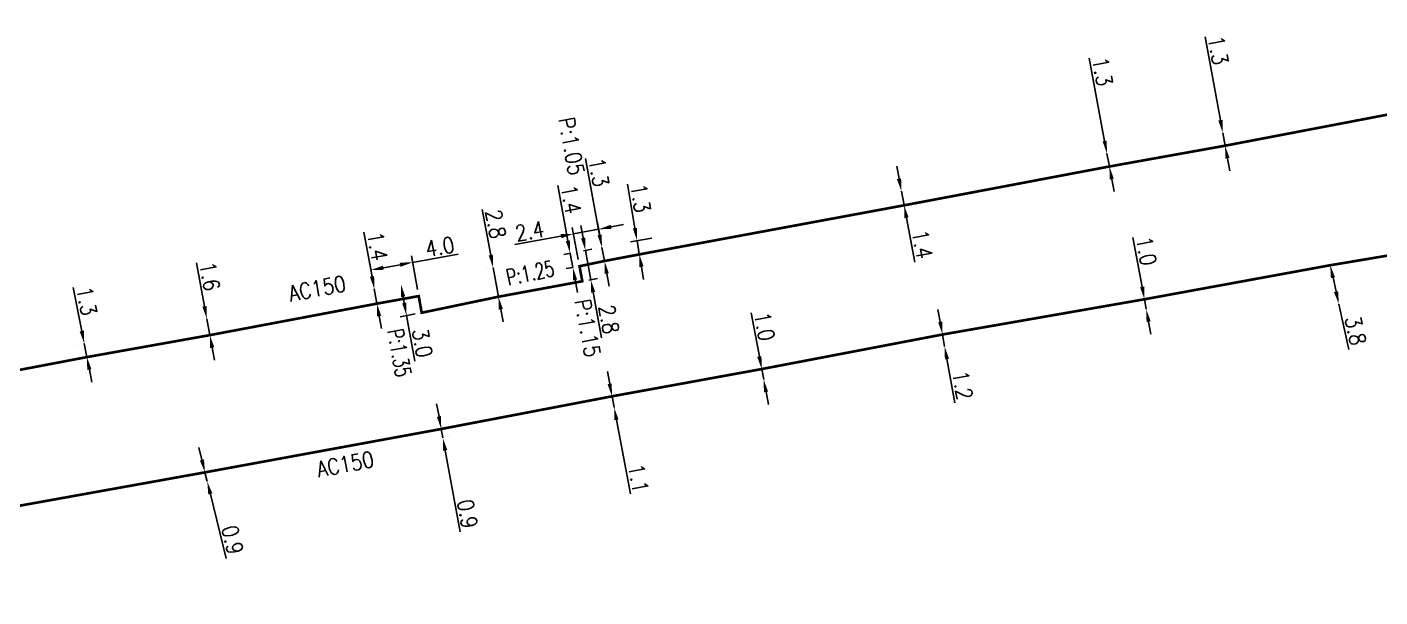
# Model space of a CAD drawing. Header units: millimetres. Extents: x 150998 to 151977, y 126997 to 128005.
# Drawn here: x 151164.1 to 151291.6, y 127802.6 to 127856.4 of the extents above; entities that cross this region are included whole.
import ezdxf

# ---------------------------------------------------------------- set-up
doc = ezdxf.new("R2010")
doc.units = ezdxf.units.MM
doc.header["$PDMODE"] = 34
doc.linetypes.add('L_100_AP', pattern=[14, 10, -1.5, 1, -1.5])
doc.layers.get('DEFPOINTS').update_dxf_attribs({"linetype": 'CONTINUOUS'})
doc.layers.add('L_140', color=3, linetype='CONTINUOUS')
doc.styles.get("Standard").update_dxf_attribs({"font": 'romans.shx', "width": 0.85})
doc.dimstyles.get("Standard").update_dxf_attribs({"dimtxt": 1.5, "dimasz": 1.2, "dimexe": 0.625, "dimexo": 0.625, "dimgap": 0.25, "dimtad": 1, "dimdec": 1, "dimzin": 0, "dimdsep": 46, "dimtxsty": 'Standard', "dimcen": -0.5, "dimadec": 0, "dimazin": 0, "dimtfac": 1, "dimtdec": 1, "dimtmove": 0, "dimatfit": 3, "dimfxl": 0, "dimtolj": 1, "dimtzin": 0, "dimarcsym": 0})

# ---------------------------------------------------------------- blocks, each defined once
blk = doc.blocks.new('*D131')
at = {"layer": 'DEFPOINTS', "color": 0, "linetype": 'Continuous', "transparency": 16777216}
for p in [(151169.54, 127826.51), (151169.54, 127826.51), (151169.79, 127825.24)]:
    blk.add_point(p, dxfattribs=at)
at = {"layer": 'L_140', "color": 0, "linetype": 'Continuous', "lineweight": -2, "transparency": 16777216}
for p, q in [((151169.31, 127827.69), (151168.5, 127831.8)), ((151168.92, 127826.39), (151168.92, 127826.39)), ((151169.79, 127825.24), (151169.54, 127826.51)), ((151169.17, 127825.12), (151169.17, 127825.12)), ((151170.02, 127824.06), (151170.25, 127822.88))]:
    blk.add_line(p, q, dxfattribs=at)
at = {"layer": 'L_140', "color": 0, "linetype": 'Continuous', "transparency": 16777216}
for points in [[(151169.5, 127827.73), (151169.11, 127827.65), (151169.54, 127826.51)], [(151170.21, 127824.1), (151169.82, 127824.02), (151169.79, 127825.24)]]:
    blk.add_solid(points, dxfattribs=at)
at = {"layer": 'L_140', "color": 0, "linetype": 'Continuous', "transparency": 16777216, "insert": (151169.77, 127830.53), "char_height": 1.5, "attachment_point": 5, "rotation": 281.0453}
blk.add_mtext('\\A1;1.3', dxfattribs=at)
blk = doc.blocks.new('*D132')
at = {"layer": 'DEFPOINTS', "color": 0, "linetype": 'Continuous', "transparency": 16777216}
for p in [(151181.09, 127828.84), (151181.09, 127828.84), (151181.37, 127827.31)]:
    blk.add_point(p, dxfattribs=at)
at = {"layer": 'L_140', "color": 0, "linetype": 'Continuous', "lineweight": -2, "transparency": 16777216}
for p, q in [((151180.87, 127830.01), (151180.1, 127834.13)), ((151181.37, 127827.31), (151181.09, 127828.84)), ((151181.6, 127826.13), (151181.82, 127824.95))]:
    blk.add_line(p, q, dxfattribs=at)
at = {"layer": 'L_140', "color": 0, "linetype": 'Continuous', "transparency": 16777216}
for points in [[(151181.07, 127830.05), (151180.67, 127829.98), (151181.09, 127828.84)], [(151181.79, 127826.17), (151181.4, 127826.1), (151181.37, 127827.31)]]:
    blk.add_solid(points, dxfattribs=at)
at = {"layer": 'L_140', "color": 0, "linetype": 'Continuous', "transparency": 16777216, "insert": (151181.36, 127832.85), "char_height": 1.5, "attachment_point": 5, "rotation": 280.5805}
blk.add_mtext('\\A1;1.6', dxfattribs=at)
blk = doc.blocks.new('*D133')
at = {"layer": 'DEFPOINTS', "color": 0, "linetype": 'Continuous', "transparency": 16777216}
for p in [(151196.86, 127831.66), (151196.86, 127831.66), (151197.11, 127830.28)]:
    blk.add_point(p, dxfattribs=at)
at = {"layer": 'L_140', "color": 0, "linetype": 'Continuous', "lineweight": -2, "transparency": 16777216}
for p, q in [((151196.65, 127832.84), (151195.89, 127837.02)), ((151197.11, 127830.28), (151196.86, 127831.66)), ((151197.32, 127829.1), (151197.54, 127827.92))]:
    blk.add_line(p, q, dxfattribs=at)
at = {"layer": 'L_140', "color": 0, "linetype": 'Continuous', "transparency": 16777216}
for points in [[(151196.85, 127832.88), (151196.45, 127832.81), (151196.86, 127831.66)], [(151197.52, 127829.14), (151197.13, 127829.07), (151197.11, 127830.28)]]:
    blk.add_solid(points, dxfattribs=at)
at = {"layer": 'L_140', "color": 0, "linetype": 'Continuous', "transparency": 16777216, "insert": (151197.15, 127835.7), "char_height": 1.5, "attachment_point": 5, "rotation": 280.2391}
blk.add_mtext('\\A1;1.4', dxfattribs=at)
blk = doc.blocks.new('*D134')
at = {"layer": 'DEFPOINTS', "color": 0, "linetype": 'Continuous', "transparency": 16777216}
for p in [(151196.54, 127833.45), (151196.86, 127831.66), (151201.05, 127830.99)]:
    blk.add_point(p, dxfattribs=at)
at = {"layer": 'L_140', "color": 0, "linetype": 'Continuous', "lineweight": -2, "transparency": 16777216}
for p, q in [((151200.94, 127831.61), (151200.36, 127834.78)), ((151200.47, 127834.17), (151204.78, 127834.94)), ((151196.75, 127832.28), (151196.43, 127834.07)), ((151197.72, 127833.67), (151199.29, 127833.95))]:
    blk.add_line(p, q, dxfattribs=at)
at = {"layer": 'L_140', "color": 0, "linetype": 'Continuous', "transparency": 16777216}
for points in [[(151197.68, 127833.86), (151197.76, 127833.47), (151196.54, 127833.45)], [(151199.26, 127834.15), (151199.33, 127833.75), (151200.47, 127834.17)]]:
    blk.add_solid(points, dxfattribs=at)
at = {"layer": 'L_140', "color": 0, "linetype": 'Continuous', "transparency": 16777216, "insert": (151203.04, 127835.64), "char_height": 1.5, "attachment_point": 5, "rotation": 10.2391}
blk.add_mtext('\\A1;4.0', dxfattribs=at)
blk = doc.blocks.new('*D135')
at = {"layer": 'DEFPOINTS', "color": 0, "linetype": 'Continuous', "transparency": 16777216}
for p in [(151199.37, 127832.11), (151199.37, 127832.11), (151201.33, 127829.42)]:
    blk.add_point(p, dxfattribs=at)
at = {"layer": 'L_140', "color": 0, "linetype": 'Continuous', "lineweight": -2, "transparency": 16777216}
for p, q in [((151199.58, 127830.93), (151199.69, 127830.34)), ((151200.72, 127829.31), (151199.29, 127829.05)), ((151199.9, 127829.16), (151200.68, 127824.84))]:
    blk.add_line(p, q, dxfattribs=at)
at = {"layer": 'L_140', "color": 0, "linetype": 'Continuous', "transparency": 16777216}
for points in [[(151199.78, 127830.97), (151199.39, 127830.9), (151199.37, 127832.11)], [(151199.89, 127830.38), (151199.49, 127830.31), (151199.9, 127829.16)]]:
    blk.add_solid(points, dxfattribs=at)
at = {"layer": 'L_140', "color": 0, "linetype": 'Continuous', "transparency": 16777216, "insert": (151201.39, 127826.57), "char_height": 1.5, "attachment_point": 5, "rotation": 280.2391}
blk.add_mtext('\\A1;3.0', dxfattribs=at)
blk = doc.blocks.new('*D148')
at = {"layer": 'DEFPOINTS', "color": 0, "linetype": 'Continuous', "transparency": 16777216}
for p in [(151180.91, 127814.37), (151181.13, 127813.5), (151181.13, 127813.5)]:
    blk.add_point(p, dxfattribs=at)
at = {"layer": 'L_140', "color": 0, "linetype": 'Continuous', "lineweight": -2, "transparency": 16777216}
for p, q in [((151180.63, 127815.54), (151180.34, 127816.7)), ((151180.91, 127814.37), (151181.13, 127813.5)), ((151181.42, 127812.33), (151182.92, 127806.26))]:
    blk.add_line(p, q, dxfattribs=at)
at = {"layer": 'L_140', "color": 0, "linetype": 'Continuous', "transparency": 16777216}
for points in [[(151180.82, 127815.59), (151180.43, 127815.49), (151180.91, 127814.37)], [(151181.61, 127812.38), (151181.22, 127812.29), (151181.13, 127813.5)]]:
    blk.add_solid(points, dxfattribs=at)
at = {"layer": 'L_140', "color": 0, "linetype": 'Continuous', "transparency": 16777216, "insert": (151183.51, 127808.01), "char_height": 1.5, "attachment_point": 5, "rotation": 283.8468}
blk.add_mtext('\\A1;0.9', dxfattribs=at)
blk = doc.blocks.new('*D149')
at = {"layer": 'DEFPOINTS', "color": 0, "linetype": 'Continuous', "transparency": 16777216}
for p in [(151203.17, 127818.46), (151203.32, 127817.62), (151203.32, 127817.62)]:
    blk.add_point(p, dxfattribs=at)
at = {"layer": 'L_140', "color": 0, "linetype": 'Continuous', "lineweight": -2, "transparency": 16777216}
for p, q in [((151202.96, 127819.64), (151202.74, 127820.82)), ((151203.17, 127818.46), (151203.32, 127817.62)), ((151203.79, 127818.57), (151203.79, 127818.57)), ((151203.94, 127817.74), (151203.94, 127817.74)), ((151203.54, 127816.44), (151204.94, 127808.75))]:
    blk.add_line(p, q, dxfattribs=at)
at = {"layer": 'L_140', "color": 0, "linetype": 'Continuous', "transparency": 16777216}
for points in [[(151203.15, 127819.68), (151202.76, 127819.6), (151203.17, 127818.46)], [(151203.74, 127816.48), (151203.34, 127816.41), (151203.32, 127817.62)]]:
    blk.add_solid(points, dxfattribs=at)
at = {"layer": 'L_140', "color": 0, "linetype": 'Continuous', "transparency": 16777216, "insert": (151205.64, 127810.46), "char_height": 1.5, "attachment_point": 5, "rotation": 280.3128}
blk.add_mtext('\\A1;0.9', dxfattribs=at)
blk = doc.blocks.new('*D164')
at = {"layer": 'DEFPOINTS', "color": 0, "linetype": 'Continuous', "transparency": 16777216}
for p in [(151208.05, 127833.68), (151208.05, 127833.68), (151208.56, 127830.93)]:
    blk.add_point(p, dxfattribs=at)
at = {"layer": 'L_140', "color": 0, "linetype": 'Continuous', "lineweight": -2, "transparency": 16777216}
for p, q in [((151207.84, 127834.86), (151207.04, 127839.16)), ((151207.44, 127833.57), (151207.44, 127833.57)), ((151208.56, 127830.93), (151208.05, 127833.68)), ((151207.95, 127830.82), (151207.95, 127830.82)), ((151208.78, 127829.75), (151209, 127828.57))]:
    blk.add_line(p, q, dxfattribs=at)
at = {"layer": 'L_140', "color": 0, "linetype": 'Continuous', "transparency": 16777216}
for points in [[(151208.03, 127834.9), (151207.64, 127834.83), (151208.05, 127833.68)], [(151208.98, 127829.78), (151208.58, 127829.71), (151208.56, 127830.93)]]:
    blk.add_solid(points, dxfattribs=at)
at = {"layer": 'L_140', "color": 0, "linetype": 'Continuous', "transparency": 16777216, "insert": (151208.31, 127837.78), "char_height": 1.5, "attachment_point": 5, "rotation": 280.4531}
blk.add_mtext('\\A1;2.8', dxfattribs=at)
blk = doc.blocks.new('*D165')
at = {"layer": 'DEFPOINTS', "color": 0, "linetype": 'Continuous', "transparency": 16777216}
for p in [(151219.26, 127821.54), (151219.44, 127820.5), (151219.46, 127820.5)]:
    blk.add_point(p, dxfattribs=at)
at = {"layer": 'L_140', "color": 0, "linetype": 'Continuous', "lineweight": -2, "transparency": 16777216}
for p, q in [((151219.04, 127822.71), (151218.82, 127823.89)), ((151219.26, 127821.54), (151219.46, 127820.5)), ((151220.06, 127820.62), (151220.07, 127820.62)), ((151219.68, 127819.32), (151221, 127812.34))]:
    blk.add_line(p, q, dxfattribs=at)
at = {"layer": 'L_140', "color": 0, "linetype": 'Continuous', "transparency": 16777216}
for points in [[(151219.23, 127822.75), (151218.84, 127822.68), (151219.26, 127821.54)], [(151219.87, 127819.36), (151219.48, 127819.29), (151219.46, 127820.5)]]:
    blk.add_solid(points, dxfattribs=at)
at = {"layer": 'L_140', "color": 0, "linetype": 'Continuous', "transparency": 16777216, "insert": (151221.74, 127813.81), "char_height": 1.5, "attachment_point": 5, "rotation": 280.6884}
blk.add_mtext('\\A1;1.1', dxfattribs=at)
blk = doc.blocks.new('*D166')
at = {"layer": 'DEFPOINTS', "color": 0, "linetype": 'Continuous', "transparency": 16777216}
for p in [(151233.36, 127824.11), (151233.55, 127823.13), (151233.55, 127823.13)]:
    blk.add_point(p, dxfattribs=at)
at = {"layer": 'L_140', "color": 0, "linetype": 'Continuous', "lineweight": -2, "transparency": 16777216}
for p, q in [((151233.14, 127825.29), (151232.37, 127829.41)), ((151233.55, 127823.13), (151233.36, 127824.11)), ((151233.77, 127821.95), (151233.99, 127820.77))]:
    blk.add_line(p, q, dxfattribs=at)
at = {"layer": 'L_140', "color": 0, "linetype": 'Continuous', "transparency": 16777216}
for points in [[(151233.34, 127825.33), (151232.94, 127825.26), (151233.36, 127824.11)], [(151233.96, 127821.99), (151233.57, 127821.92), (151233.55, 127823.13)]]:
    blk.add_solid(points, dxfattribs=at)
at = {"layer": 'L_140', "color": 0, "linetype": 'Continuous', "transparency": 16777216, "insert": (151233.63, 127828.13), "char_height": 1.5, "attachment_point": 5, "rotation": 280.5901}
blk.add_mtext('\\A1;1.0', dxfattribs=at)
blk = doc.blocks.new('*D167')
at = {"layer": 'DEFPOINTS', "color": 0, "linetype": 'Continuous', "transparency": 16777216}
for p in [(151250.4, 127827.37), (151250.6, 127826.24), (151250.6, 127826.24)]:
    blk.add_point(p, dxfattribs=at)
at = {"layer": 'L_140', "color": 0, "linetype": 'Continuous', "lineweight": -2, "transparency": 16777216}
for p, q in [((151250.18, 127828.55), (151249.97, 127829.73)), ((151250.4, 127827.37), (151250.6, 127826.24)), ((151249.99, 127826.13), (151249.99, 127826.13)), ((151250.82, 127825.06), (151251.57, 127820.94))]:
    blk.add_line(p, q, dxfattribs=at)
at = {"layer": 'L_140', "color": 0, "linetype": 'Continuous', "transparency": 16777216}
for points in [[(151250.38, 127828.59), (151249.99, 127828.51), (151250.4, 127827.37)], [(151251.02, 127825.09), (151250.62, 127825.02), (151250.6, 127826.24)]]:
    blk.add_solid(points, dxfattribs=at)
at = {"layer": 'L_140', "color": 0, "linetype": 'Continuous', "transparency": 16777216, "insert": (151252.29, 127822.59), "char_height": 1.5, "attachment_point": 5, "rotation": 280.3494}
blk.add_mtext('\\A1;1.2', dxfattribs=at)
blk = doc.blocks.new('*D168')
at = {"layer": 'DEFPOINTS', "color": 0, "linetype": 'Continuous', "transparency": 16777216}
for p in [(151269.42, 127830.69), (151269.6, 127829.75), (151269.6, 127829.75)]:
    blk.add_point(p, dxfattribs=at)
at = {"layer": 'L_140', "color": 0, "linetype": 'Continuous', "lineweight": -2, "transparency": 16777216}
for p, q in [((151269.2, 127831.87), (151268.34, 127836.52)), ((151269.6, 127829.75), (151269.42, 127830.69)), ((151269.81, 127828.57), (151270.03, 127827.39))]:
    blk.add_line(p, q, dxfattribs=at)
at = {"layer": 'L_140', "color": 0, "linetype": 'Continuous', "transparency": 16777216}
for points in [[(151269.4, 127831.9), (151269.01, 127831.83), (151269.42, 127830.69)], [(151270.01, 127828.61), (151269.62, 127828.54), (151269.6, 127829.75)]]:
    blk.add_solid(points, dxfattribs=at)
at = {"layer": 'L_140', "color": 0, "linetype": 'Continuous', "transparency": 16777216, "insert": (151269.6, 127835.24), "char_height": 1.5, "attachment_point": 5, "rotation": 280.4939}
blk.add_mtext('\\A1;1.0', dxfattribs=at)
blk = doc.blocks.new('*D169')
at = {"layer": 'DEFPOINTS', "color": 0, "linetype": 'Continuous', "transparency": 16777216}
for p in [(151286.93, 127833.9), (151287.74, 127830.24), (151287.74, 127830.24)]:
    blk.add_point(p, dxfattribs=at)
at = {"layer": 'L_140', "color": 0, "linetype": 'Continuous', "lineweight": -2, "transparency": 16777216}
for p, q in [((151287.19, 127832.73), (151287.48, 127831.41)), ((151287.74, 127830.24), (151288.68, 127825.97))]:
    blk.add_line(p, q, dxfattribs=at)
at = {"layer": 'L_140', "color": 0, "linetype": 'Continuous', "transparency": 16777216}
for points in [[(151287.38, 127832.77), (151286.99, 127832.68), (151286.93, 127833.9)], [(151287.67, 127831.45), (151287.28, 127831.36), (151287.74, 127830.24)]]:
    blk.add_solid(points, dxfattribs=at)
at = {"layer": 'L_140', "color": 0, "linetype": 'Continuous', "transparency": 16777216, "insert": (151289.31, 127827.73), "char_height": 1.5, "attachment_point": 5, "rotation": 282.4601}
blk.add_mtext('\\A1;3.8', dxfattribs=at)
blk = doc.blocks.new('*D172')
at = {"layer": 'DEFPOINTS', "color": 0, "linetype": 'Continuous', "transparency": 16777216}
for p in [(151217.99, 127837.29), (151218.31, 127835.57), (151216.2, 127833.81)]:
    blk.add_point(p, dxfattribs=at)
at = {"layer": 'L_140', "color": 0, "linetype": 'Continuous', "lineweight": -2, "transparency": 16777216}
for p, q in [((151216.08, 127834.43), (151215.52, 127837.47)), ((151217.99, 127837.29), (151215.63, 127836.86)), ((151218.2, 127836.19), (151217.88, 127837.91)), ((151219.17, 127837.51), (151220.35, 127837.73)), ((151214.45, 127836.64), (151210.1, 127835.84))]:
    blk.add_line(p, q, dxfattribs=at)
at = {"layer": 'L_140', "color": 0, "linetype": 'Continuous', "transparency": 16777216}
for points in [[(151219.14, 127837.71), (151219.21, 127837.32), (151217.99, 127837.29)], [(151214.42, 127836.84), (151214.49, 127836.44), (151215.63, 127836.86)]]:
    blk.add_solid(points, dxfattribs=at)
at = {"layer": 'L_140', "color": 0, "linetype": 'Continuous', "transparency": 16777216, "insert": (151211.5, 127837.11), "char_height": 1.5, "attachment_point": 5, "rotation": 10.4531}
blk.add_mtext('\\A1;2.4', dxfattribs=at)
blk = doc.blocks.new('*D173')
at = {"layer": 'DEFPOINTS', "color": 0, "linetype": 'Continuous', "transparency": 16777216}
for p in [(151215.32, 127835.02), (151215.95, 127835.14), (151216.2, 127833.81)]:
    blk.add_point(p, dxfattribs=at)
at = {"layer": 'L_140', "color": 0, "linetype": 'Continuous', "lineweight": -2, "transparency": 16777216}
for p, q in [((151215.1, 127836.2), (151214.14, 127841.42)), ((151215.34, 127835.03), (151214.71, 127834.91)), ((151215.57, 127833.69), (151215.32, 127835.02)), ((151215.58, 127833.7), (151214.95, 127833.58)), ((151215.78, 127832.51), (151216, 127831.33))]:
    blk.add_line(p, q, dxfattribs=at)
at = {"layer": 'L_140', "color": 0, "linetype": 'Continuous', "transparency": 16777216}
for points in [[(151215.3, 127836.24), (151214.91, 127836.17), (151215.32, 127835.02)], [(151215.98, 127832.55), (151215.59, 127832.48), (151215.57, 127833.69)]]:
    blk.add_solid(points, dxfattribs=at)
at = {"layer": 'L_140', "color": 0, "linetype": 'Continuous', "transparency": 16777216, "insert": (151215.4, 127840.11), "char_height": 1.5, "attachment_point": 5, "rotation": 280.4531}
blk.add_mtext('\\A1;1.4', dxfattribs=at)
blk = doc.blocks.new('*D174')
at = {"layer": 'DEFPOINTS', "color": 0, "linetype": 'Continuous', "transparency": 16777216}
for p in [(151215.95, 127835.14), (151216.76, 127835.29), (151216.46, 127832.39)]:
    blk.add_point(p, dxfattribs=at)
at = {"layer": 'L_140', "color": 0, "linetype": 'Continuous', "lineweight": -2, "transparency": 16777216}
for p, q in [((151216.54, 127836.47), (151216.32, 127837.65)), ((151216.57, 127835.25), (151217.37, 127835.4)), ((151216.76, 127835.29), (151217.26, 127832.53)), ((151217.07, 127832.5), (151217.88, 127832.65)), ((151217.48, 127831.35), (151218.28, 127827.05))]:
    blk.add_line(p, q, dxfattribs=at)
at = {"layer": 'L_140', "color": 0, "linetype": 'Continuous', "transparency": 16777216}
for points in [[(151216.74, 127836.5), (151216.34, 127836.43), (151216.76, 127835.29)], [(151217.68, 127831.39), (151217.29, 127831.32), (151217.26, 127832.53)]]:
    blk.add_solid(points, dxfattribs=at)
at = {"layer": 'L_140', "color": 0, "linetype": 'Continuous', "transparency": 16777216, "insert": (151218.97, 127828.8), "char_height": 1.5, "attachment_point": 5, "rotation": 280.4531}
blk.add_mtext('\\A1;2.8', dxfattribs=at)
blk = doc.blocks.new('*D175')
at = {"layer": 'DEFPOINTS', "color": 0, "linetype": 'Continuous', "transparency": 16777216}
for p in [(151221.62, 127836.22), (151223.63, 127836.56), (151222.68, 127835.08)]:
    blk.add_point(p, dxfattribs=at)
at = {"layer": 'L_140', "color": 0, "linetype": 'Continuous', "lineweight": -2, "transparency": 16777216}
for p, q in [((151221.42, 127837.4), (151220.72, 127841.53)), ((151223.02, 127836.45), (151221, 127836.11)), ((151221.83, 127834.94), (151221.62, 127836.22)), ((151222.06, 127834.98), (151221.22, 127834.83)), ((151222.03, 127833.75), (151222.23, 127832.57))]:
    blk.add_line(p, q, dxfattribs=at)
at = {"layer": 'L_140', "color": 0, "linetype": 'Continuous', "transparency": 16777216}
for points in [[(151221.61, 127837.43), (151221.22, 127837.37), (151221.62, 127836.22)], [(151222.23, 127833.79), (151221.84, 127833.72), (151221.83, 127834.94)]]:
    blk.add_solid(points, dxfattribs=at)
at = {"layer": 'L_140', "color": 0, "linetype": 'Continuous', "transparency": 16777216, "insert": (151221.95, 127840.23), "char_height": 1.5, "attachment_point": 5, "rotation": 279.607}
blk.add_mtext('\\A1;1.3', dxfattribs=at)
blk = doc.blocks.new('*D176')
at = {"layer": 'DEFPOINTS', "color": 0, "linetype": 'Continuous', "transparency": 16777216}
for p in [(151246.52, 127840.88), (151246.52, 127840.88), (151246.78, 127839.55)]:
    blk.add_point(p, dxfattribs=at)
at = {"layer": 'L_140', "color": 0, "linetype": 'Continuous', "lineweight": -2, "transparency": 16777216}
for p, q in [((151246.3, 127842.05), (151246.08, 127843.23)), ((151246.52, 127840.88), (151246.78, 127839.55)), ((151247, 127838.37), (151247.79, 127834.19))]:
    blk.add_line(p, q, dxfattribs=at)
at = {"layer": 'L_140', "color": 0, "linetype": 'Continuous', "transparency": 16777216}
for points in [[(151246.5, 127842.09), (151246.1, 127842.02), (151246.52, 127840.88)], [(151247.2, 127838.41), (151246.8, 127838.33), (151246.78, 127839.55)]]:
    blk.add_solid(points, dxfattribs=at)
at = {"layer": 'L_140', "color": 0, "linetype": 'Continuous', "transparency": 16777216, "insert": (151248.49, 127835.88), "char_height": 1.5, "attachment_point": 5, "rotation": 280.7391}
blk.add_mtext('\\A1;1.4', dxfattribs=at)
blk = doc.blocks.new('*D177')
at = {"layer": 'DEFPOINTS', "color": 0, "linetype": 'Continuous', "transparency": 16777216}
for p in [(151265.89, 127844.43), (151265.89, 127844.43), (151266.12, 127843.21)]:
    blk.add_point(p, dxfattribs=at)
at = {"layer": 'L_140', "color": 0, "linetype": 'Continuous', "lineweight": -2, "transparency": 16777216}
for p, q in [((151265.67, 127845.61), (151264.21, 127853.44)), ((151266.12, 127843.21), (151265.89, 127844.43)), ((151265.51, 127843.09), (151265.51, 127843.09)), ((151266.34, 127842.03), (151266.57, 127840.85))]:
    blk.add_line(p, q, dxfattribs=at)
at = {"layer": 'L_140', "color": 0, "linetype": 'Continuous', "transparency": 16777216}
for points in [[(151265.87, 127845.65), (151265.48, 127845.58), (151265.89, 127844.43)], [(151266.54, 127842.06), (151266.15, 127841.99), (151266.12, 127843.21)]]:
    blk.add_solid(points, dxfattribs=at)
at = {"layer": 'L_140', "color": 0, "linetype": 'Continuous', "transparency": 16777216, "insert": (151265.47, 127852.16), "char_height": 1.5, "attachment_point": 5, "rotation": 280.5921}
blk.add_mtext('\\A1;1.3', dxfattribs=at)
blk = doc.blocks.new('*D178')
at = {"layer": 'DEFPOINTS', "color": 0, "linetype": 'Continuous', "transparency": 16777216}
for p in [(151276.8, 127846.39), (151276.8, 127846.39), (151277.02, 127845.17)]:
    blk.add_point(p, dxfattribs=at)
at = {"layer": 'L_140', "color": 0, "linetype": 'Continuous', "lineweight": -2, "transparency": 16777216}
for p, q in [((151276.58, 127847.57), (151275.13, 127855.45)), ((151277.02, 127845.17), (151276.8, 127846.39)), ((151277.24, 127843.98), (151277.46, 127842.8))]:
    blk.add_line(p, q, dxfattribs=at)
at = {"layer": 'L_140', "color": 0, "linetype": 'Continuous', "transparency": 16777216}
for points in [[(151276.78, 127847.61), (151276.38, 127847.54), (151276.8, 127846.39)], [(151277.44, 127844.02), (151277.04, 127843.95), (151277.02, 127845.17)]]:
    blk.add_solid(points, dxfattribs=at)
at = {"layer": 'L_140', "color": 0, "linetype": 'Continuous', "transparency": 16777216, "insert": (151276.38, 127854.16), "char_height": 1.5, "attachment_point": 5, "rotation": 280.4363}
blk.add_mtext('\\A1;1.3', dxfattribs=at)
blk = doc.blocks.new('*D931')
at = {"layer": 'DEFPOINTS', "color": 0, "linetype": 'Continuous', "transparency": 16777216}
for p in [(151218.31, 127835.57), (151218.31, 127835.57), (151218.55, 127834.3)]:
    blk.add_point(p, dxfattribs=at)
at = {"layer": 'L_140', "color": 0, "linetype": 'Continuous', "lineweight": -2, "transparency": 16777216}
for p, q in [((151218.09, 127836.75), (151216.76, 127843.96)), ((151217.7, 127835.46), (151217.7, 127835.46)), ((151218.55, 127834.3), (151218.31, 127835.57)), ((151217.93, 127834.18), (151217.93, 127834.18)), ((151218.76, 127833.12), (151218.98, 127831.94))]:
    blk.add_line(p, q, dxfattribs=at)
at = {"layer": 'L_140', "color": 0, "linetype": 'Continuous', "transparency": 16777216}
for points in [[(151218.29, 127836.79), (151217.9, 127836.72), (151218.31, 127835.57)], [(151218.96, 127833.15), (151218.57, 127833.08), (151218.55, 127834.3)]]:
    blk.add_solid(points, dxfattribs=at)
at = {"layer": 'L_140', "color": 0, "linetype": 'Continuous', "transparency": 16777216, "insert": (151218.02, 127842.67), "char_height": 1.5, "attachment_point": 5, "rotation": 280.4531}
blk.add_mtext('\\A1;1.3', dxfattribs=at)

msp = doc.modelspace()

# ---------------------------------------------------------------- linework, layer by layer
at = {"layer": 'L_140', "linetype": 'L_100_AP', "flags": 128}
msp.add_lwpolyline([(151118.6, 127802.75, 0.25, 0.25, 0), (151120.44, 127803.12, 0.25, 0.25, 0), (151128.75, 127804.63, 0.25, 0.25, 0), (151143.71, 127807.53, 0.25, 0.25, 0), (151155.97, 127809.88, 0.25, 0.25, 0), (151180.91, 127814.37, 0.25, 0.25, 0), (151203.17, 127818.46, 0.25, 0.25, 0), (151203.17, 127818.46, 0.25, 0.25, 0), (151219.26, 127821.54, 0.25, 0.25, 0), (151233.36, 127824.11, 0.25, 0.25, 0), (151250.4, 127827.37, 0.25, 0.25, 0), (151269.42, 127830.69, 0.25, 0.25, 0), (151286.93, 127833.9, 0.25, 0.25, 0), (151298.48, 127835.84, 0.25, 0.25, 0), (151309.79, 127837.78, 0.25, 0.25, 0), (151330.2, 127841.91, 0.25, 0.25, 0), (151334.85, 127843.14, 0.25, 0.25, 0), (151335.58, 127843.32, 0.25, 0.25, 0), (151336.55, 127843.56, 0.25, 0.25, 0), (151337.07, 127843.5, 0.25, 0.25, 0), (151348.42, 127847.82, 0.25, 0.25, 0), (151348.75, 127847.95, 0.25, 0.25, 0), (151349.75, 127848.35, 0.25, 0.25, 0), (151354.18, 127850.3, 0.25, 0.25, 0), (151373.85, 127862.39, 0.25, 0.25, 0), (151384.25, 127870.05, 0.25, 0.25, 0), (151393.78, 127877.22, 0.25, 0.25, 0), (151406.93, 127887.13, 0.25, 0.25, 0), (151420.94, 127897.48, 0.25, 0.25, 0), (151436.61, 127909.37, 0.25, 0.25, 0), (151450.51, 127919.65, 0.25, 0.25, 0), (151463.48, 127929.14, 0.25, 0.25, 0), (151474.68, 127936.23, 0.25, 0.25, 0), (151480.27, 127939.78, 0.25, 0.25, 0), (151490.37, 127946.04, 0.25, 0.25, 0), (151500.39, 127951.62, 0.25, 0.25, 0), (151515.08, 127959.61, 0.25, 0.25, 0), (151529.23, 127967.4, 0.25, 0.25, 0), (151556.34, 127981.13, 0.25, 0.25, 0), (151570.86, 127985.78, 0.25, 0.25, 0), (151579.25, 127987.95, 0.25, 0.25, 0), (151580.6, 127988.32, 0.25, 0.25, 0), (151581.39, 127988.49, 0.25, 0.25, 0), (151581.35, 127988.73, 0.25, 0.25, 0), (151582.37, 127988.95, 0.25, 0.25, 0), (151584.28, 127989.36, 0.25, 0.25, 0), (151584.28, 127989.36, 0.25, 0.25, 0), (151602.99, 127992.77, 0.25, 0.25, 0), (151640.33, 127999.4, 0.25, 0.25, 0), (151643.27, 128000, 0, 0, 0)], format="xyseb", dxfattribs=at)
at = {"layer": 'L_140', "linetype": 'L_100_AP'}
msp.add_lwpolyline([(151296.87, 127848.97, 0.25, 0.25, 0), (151277.02, 127845.17, 0.25, 0.25, 0), (151266.12, 127843.21, 0.25, 0.25, 0), (151246.78, 127839.55, 0.25, 0.25, 0), (151222.68, 127835.08, 0.25, 0.25, 0), (151218.55, 127834.3, 0.25, 0.25, 0), (151216.2, 127833.81, 0.25, 0.25, 0), (151216.46, 127832.39, 0.25, 0.25, 0), (151208.56, 127830.93, 0.25, 0.25, 0), (151208.56, 127830.93, 0.25, 0.25, 0), (151201.33, 127829.42, 0.25, 0.25, 0), (151201.05, 127830.99, 0.25, 0.25, 0), (151197.11, 127830.28, 0.25, 0.25, 0), (151181.37, 127827.31, 0.25, 0.25, 0), (151169.79, 127825.24, 0.25, 0.25, 0), (151158.86, 127823.16, 0.25, 0.25, 0)], format="xyseb", dxfattribs=at)

# ---------------------------------------------------------------- texts
at = {"layer": 'L_140', "linetype": 'Continuous'}
for s, rotation, width, p in [('P:1.25', 11.7909, 0.7, (151209.49, 127831.98)), ('AC150', 10.7582, 0.85, (151188.97, 127830.47)), ('P:1.35', 280.2391, 0.7, (151198.09, 127827.74)), ('AC150', 10.7582, 0.85, (151191.62, 127813.9))]:
    msp.add_text(s, height=1.5, rotation=rotation, dxfattribs=dict(at, width=width)).set_placement(p)
at = {"layer": 'L_140', "linetype": 'Continuous', "char_height": 1.5, "attachment_point": 9, "rotation": 280.4531}
for s, insert in [('\\A1;P:1.05', (151215.2, 127842.27)), ('\\A1;P:1.15', (151216.73, 127825.13))]:
    msp.add_mtext(s, dxfattribs=dict(at, insert=insert))

# ---------------------------------------------------------------- dimensions: what is measured, and where the dimension line sits
at = {"layer": 'L_140', "linetype": 'Continuous'}
for base, p1, p2, angle, picture, middle in [((151276.8, 127846.39), (151277.02, 127845.17), (151276.8, 127846.39), 280.4363, '*D178', (151275.4, 127853.98)), ((151265.89, 127844.43), (151266.12, 127843.21), (151265.89, 127844.43), 280.5921, '*D177', (151264.48, 127851.97)), ((151218.31, 127835.57), (151218.55, 127834.3), (151218.31, 127835.57), 280.4531, '*D931', (151217.04, 127842.49)), ((151246.52, 127840.88), (151246.78, 127839.55), (151246.52, 127840.88), 280.7391, '*D176', (151247.51, 127835.69)), ((151215.32, 127835.02), (151216.2, 127833.81), (151215.95, 127835.14), 280.4531, '*D173', (151214.42, 127839.93)), ((151221.62, 127836.22), (151222.68, 127835.08), (151223.63, 127836.56), 279.607, '*D175', (151220.97, 127840.06)), ((151208.05, 127833.68), (151208.56, 127830.93), (151208.05, 127833.68), 280.4531, '*D164', (151207.33, 127837.6)), ((151217.99, 127837.29), (151216.2, 127833.81), (151218.31, 127835.57), 190.4531, '*D172', (151211.68, 127836.13)), ((151196.86, 127831.66), (151197.11, 127830.28), (151196.86, 127831.66), 280.2391, '*D133', (151196.16, 127835.52)), ((151216.76, 127835.29), (151216.46, 127832.39), (151215.95, 127835.14), 280.4531, '*D174', (151217.99, 127828.61)), ((151196.54, 127833.45), (151201.05, 127830.99), (151196.86, 127831.66), 10.2391, '*D134', (151203.22, 127834.66)), ((151269.5952, 127829.7533), (151269.4222, 127830.6874), (151269.5952, 127829.7533), 100.4939, '*D168', (151268.6136, 127835.0529)), ((151181.0901, 127828.8354), (151181.3747, 127827.3118), (151181.0901, 127828.8354), 280.5805, '*D132', (151180.375, 127832.6638)), ((151287.7369, 127830.2358), (151286.9278, 127833.8975), (151287.7369, 127830.2358), 102.4601, '*D169', (151288.3379, 127827.5157)), ((151169.54, 127826.51), (151169.79, 127825.24), (151169.54, 127826.51), 281.0453, '*D131', (151168.79, 127830.33)), ((151199.37, 127832.11), (151201.33, 127829.42), (151199.37, 127832.11), 280.2391, '*D135', (151200.4, 127826.4)), ((151233.55, 127823.13), (151233.36, 127824.11), (151233.55, 127823.13), 100.5901, '*D166', (151232.65, 127827.94)), ((151250.6045, 127826.2381), (151250.3979, 127827.3694), (151250.6045, 127826.2381), 100.3494, '*D167', (151251.3042, 127822.4068)), ((151219.46, 127820.5), (151219.26, 127821.54), (151219.44, 127820.5), 100.6884, '*D165', (151220.75, 127813.63)), ((151203.32, 127817.62), (151203.17, 127818.46), (151203.32, 127817.62), 100.3128, '*D149', (151204.66, 127810.28)), ((151181.13, 127813.5), (151180.91, 127814.37), (151181.13, 127813.5), 103.8468, '*D148', (151182.54, 127807.77))]:
    dim = msp.add_linear_dim(base=base, p1=p1, p2=p2, angle=angle, dimstyle='Standard', dxfattribs=at)
    dim.commit()
    dim.dimension.update_dxf_attribs({"geometry": picture, "text_midpoint": middle, "dimtype": 160})

doc.saveas('drawing.dxf')
